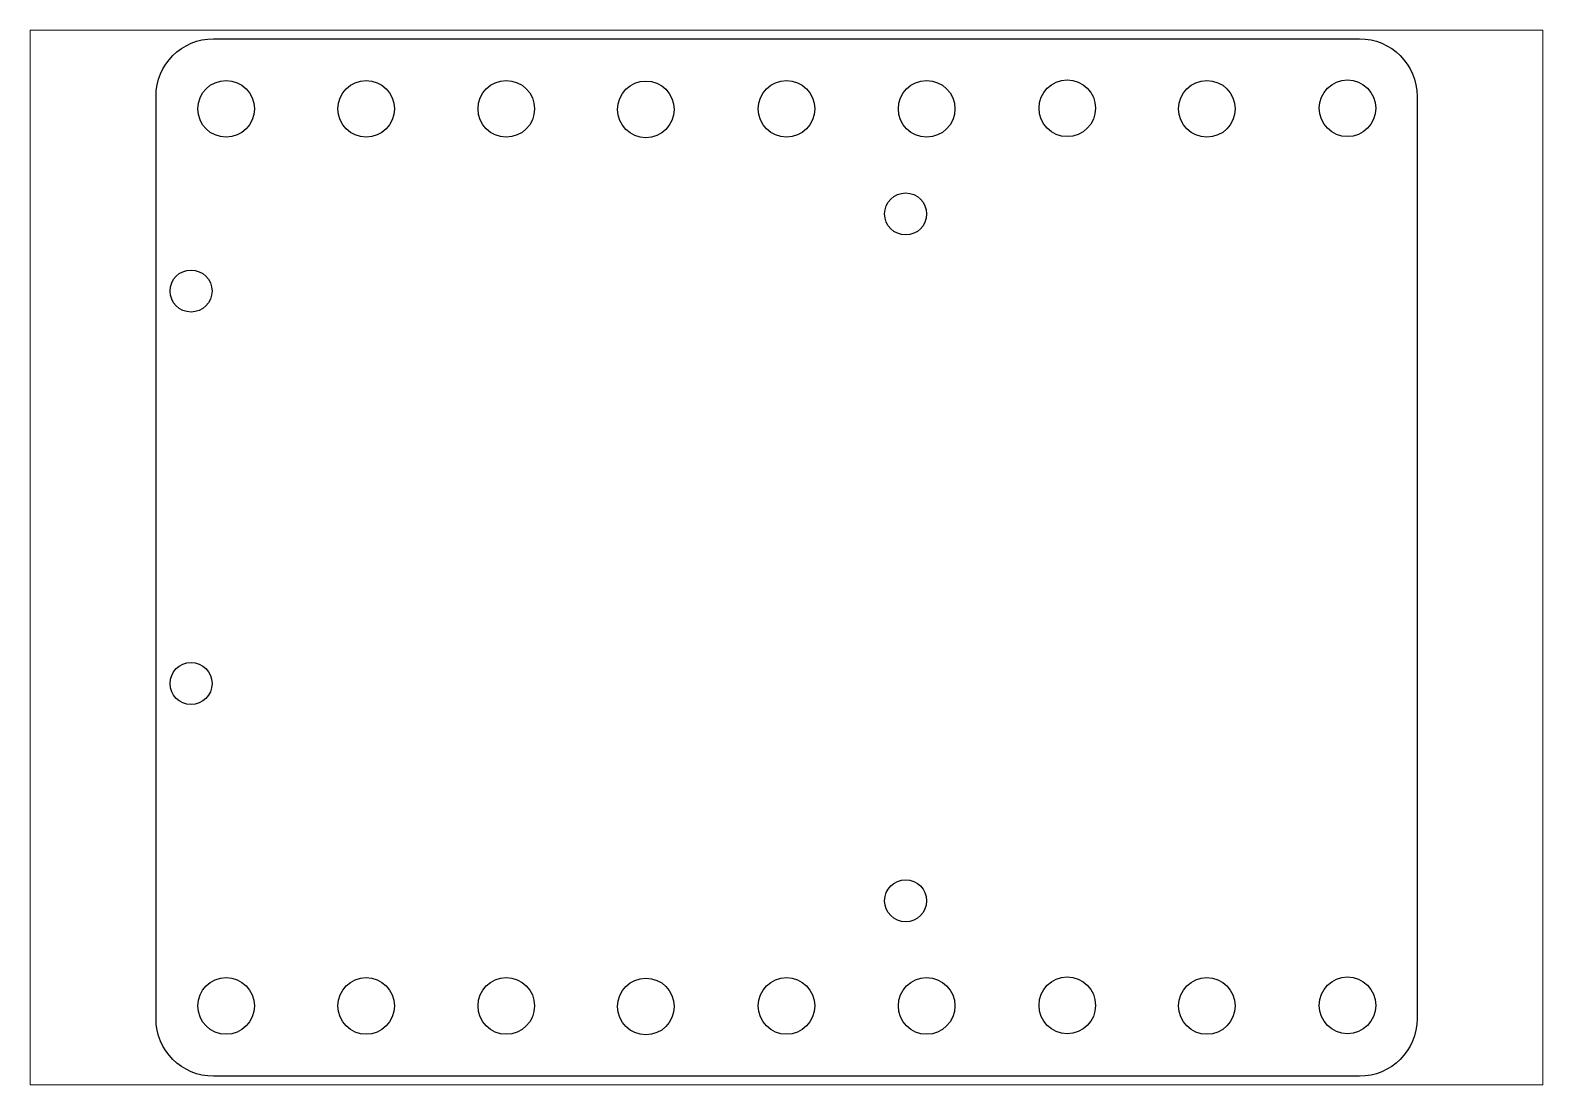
# Paper-space layout 'Layout1' of a CAD drawing. Extents: x 29 to 258, y 20 to 180.
# The model-space entities are those that its viewports show. They can reach past a viewport. Long polylines and large blocks are cut down to what shows.
import ezdxf

# ---------------------------------------------------------------- set-up
doc = ezdxf.new("R2010")
doc.units = 0
doc.layers.get('0').update_dxf_attribs({"linetype": 'CONTINUOUS'})
doc.layers.add('LAYER_1', color=7, linetype='CONTINUOUS')

msp = doc.modelspace()

# ---------------------------------------------------------------- linework, layer by layer
at = {"layer": 'LAYER_1', "color": 7}
for p, q in [((114.112102, 164.000002), (195.887899, 164.000002)), ((114.112102, 164.000002), (114.112102, 164.000002)), ((110.000003, 94.094139), (110.000003, 159.887906)), ((199.999998, 159.887906), (199.999998, 94.094139)), ((114.999999, 156.976249), (114.999999, 156.976249)), ((124.999998, 156.976249), (124.999998, 156.976249)), ((134.999998, 156.976249), (134.999998, 156.976249)), ((144.961782, 156.936114), (144.961782, 156.936114)), ((154.999998, 156.976249), (154.999998, 156.976249)), ((165, 156.976249), (165, 156.976249)), ((175.038216, 157.016384), (175.038216, 157.016384)), ((185, 156.976249), (185, 156.976249)), ((195.038215, 157.016384), (195.038215, 157.016384)), ((114.999999, 92.97625), (114.999999, 92.97625)), ((124.999998, 92.97625), (124.999998, 92.97625)), ((134.999998, 92.97625), (134.999998, 92.97625)), ((144.961782, 92.936115), (144.961782, 92.936115)), ((154.999998, 92.97625), (154.999998, 92.97625)), ((165, 92.97625), (165, 92.97625)), ((175.038216, 93.016385), (175.038216, 93.016385)), ((185, 92.97625), (185, 92.97625)), ((195.038215, 93.016385), (195.038215, 93.016385)), ((195.887899, 89.98204), (114.112102, 89.98204))]:
    msp.add_line(p, q, dxfattribs=at)
at = {"layer": 'LAYER_1', "color": 1}
for p, q in [((165, 151.499998), (165, 151.499998)), ((114, 145.999997), (114, 145.999997)), ((114, 117.999997), (114, 117.999997)), ((165, 102.5), (165, 102.5))]:
    msp.add_line(p, q, dxfattribs=at)
at = {"layer": 'LAYER_1', "color": 7}
for points in [[(110.000003, 159.887906), (110.000003, 162.166009), (111.833999, 164.000002), (114.112102, 164.000002)], [(195.887899, 164.000002), (198.166002, 164.000002), (199.999998, 162.166009), (199.999998, 159.887906)], [(112.982361, 159), (112.982361, 160.117686), (113.885688, 161.02375), (114.999999, 161.02375)], [(114.999999, 161.02375), (116.114309, 161.02375), (117.017636, 160.117686), (117.017636, 159)], [(122.982361, 159), (122.982361, 160.117686), (123.885687, 161.02375), (124.999998, 161.02375)], [(124.999998, 161.02375), (126.114309, 161.02375), (127.017636, 160.117686), (127.017636, 159)], [(132.98236, 159), (132.98236, 160.117686), (133.885687, 161.02375), (134.999998, 161.02375)], [(134.999998, 161.02375), (136.114309, 161.02375), (137.017636, 160.117686), (137.017636, 159)], [(142.944144, 158.959865), (142.944144, 160.077551), (143.847471, 160.983615), (144.961782, 160.983615)], [(144.961782, 160.983615), (146.076093, 160.983615), (146.97942, 160.077551), (146.97942, 158.959865)], [(152.98236, 159), (152.98236, 160.117686), (153.885687, 161.02375), (154.999998, 161.02375)], [(154.999998, 161.02375), (156.114309, 161.02375), (157.017635, 160.117686), (157.017635, 159)], [(162.982362, 159), (162.982362, 160.117686), (163.885689, 161.02375), (165, 161.02375)], [(165, 161.02375), (166.114311, 161.02375), (167.017638, 160.117686), (167.017638, 159)], [(173.020578, 159.040134), (173.020578, 160.157821), (173.923905, 161.063885), (175.038216, 161.063885)], [(175.038216, 161.063885), (176.152527, 161.063885), (177.055853, 160.157821), (177.055853, 159.040134)], [(182.982362, 159), (182.982362, 160.117686), (183.885689, 161.02375), (185, 161.02375)], [(185, 161.02375), (186.114311, 161.02375), (187.017637, 160.117686), (187.017637, 159)], [(193.020577, 159.040134), (193.020577, 160.157821), (193.923904, 161.063885), (195.038215, 161.063885)], [(195.038215, 161.063885), (196.152526, 161.063885), (197.055853, 160.157821), (197.055853, 159.040134)], [(114.999999, 156.976249), (113.885688, 156.976249), (112.982361, 157.882313), (112.982361, 159)], [(117.017636, 159), (117.017636, 157.882313), (116.114309, 156.976249), (114.999999, 156.976249)], [(124.999998, 156.976249), (123.885687, 156.976249), (122.982361, 157.882313), (122.982361, 159)], [(127.017636, 159), (127.017636, 157.882313), (126.114309, 156.976249), (124.999998, 156.976249)], [(134.999998, 156.976249), (133.885687, 156.976249), (132.98236, 157.882313), (132.98236, 159)], [(137.017636, 159), (137.017636, 157.882313), (136.114309, 156.976249), (134.999998, 156.976249)], [(144.961782, 156.936114), (143.847471, 156.936114), (142.944144, 157.842178), (142.944144, 158.959865)], [(146.97942, 158.959865), (146.97942, 157.842178), (146.076093, 156.936114), (144.961782, 156.936114)], [(154.999998, 156.976249), (153.885687, 156.976249), (152.98236, 157.882313), (152.98236, 159)], [(157.017635, 159), (157.017635, 157.882313), (156.114309, 156.976249), (154.999998, 156.976249)], [(165, 156.976249), (163.885689, 156.976249), (162.982362, 157.882313), (162.982362, 159)], [(167.017638, 159), (167.017638, 157.882313), (166.114311, 156.976249), (165, 156.976249)], [(175.038216, 157.016384), (173.923905, 157.016384), (173.020578, 157.922448), (173.020578, 159.040134)], [(177.055853, 159.040134), (177.055853, 157.922448), (176.152527, 157.016384), (175.038216, 157.016384)], [(185, 156.976249), (183.885689, 156.976249), (182.982362, 157.882313), (182.982362, 159)], [(187.017637, 159), (187.017637, 157.882313), (186.114311, 156.976249), (185, 156.976249)], [(195.038215, 157.016384), (193.923904, 157.016384), (193.020577, 157.922448), (193.020577, 159.040134)], [(197.055853, 159.040134), (197.055853, 157.922448), (196.152526, 157.016384), (195.038215, 157.016384)], [(112.982361, 95.000001), (112.982361, 96.117687), (113.885688, 97.023751), (114.999999, 97.023751)], [(114.999999, 97.023751), (116.114309, 97.023751), (117.017636, 96.117687), (117.017636, 95.000001)], [(122.982361, 95.000001), (122.982361, 96.117687), (123.885687, 97.023751), (124.999998, 97.023751)], [(124.999998, 97.023751), (126.114309, 97.023751), (127.017636, 96.117687), (127.017636, 95.000001)], [(132.98236, 95.000001), (132.98236, 96.117687), (133.885687, 97.023751), (134.999998, 97.023751)], [(134.999998, 97.023751), (136.114309, 97.023751), (137.017636, 96.117687), (137.017636, 95.000001)], [(142.944144, 94.959866), (142.944144, 96.077552), (143.847471, 96.983616), (144.961782, 96.983616)], [(144.961782, 96.983616), (146.076093, 96.983616), (146.97942, 96.077552), (146.97942, 94.959866)], [(152.98236, 95.000001), (152.98236, 96.117687), (153.885687, 97.023751), (154.999998, 97.023751)], [(154.999998, 97.023751), (156.114309, 97.023751), (157.017635, 96.117687), (157.017635, 95.000001)], [(162.982362, 95.000001), (162.982362, 96.117687), (163.885689, 97.023751), (165, 97.023751)], [(165, 97.023751), (166.114311, 97.023751), (167.017638, 96.117687), (167.017638, 95.000001)], [(173.020578, 95.040135), (173.020578, 96.157822), (173.923905, 97.063886), (175.038216, 97.063886)], [(175.038216, 97.063886), (176.152527, 97.063886), (177.055853, 96.157822), (177.055853, 95.040135)], [(182.982362, 95.000001), (182.982362, 96.117687), (183.885689, 97.023751), (185, 97.023751)], [(185, 97.023751), (186.114311, 97.023751), (187.017637, 96.117687), (187.017637, 95.000001)], [(193.020577, 95.040135), (193.020577, 96.157822), (193.923904, 97.063886), (195.038215, 97.063886)], [(195.038215, 97.063886), (196.152526, 97.063886), (197.055853, 96.157822), (197.055853, 95.040135)], [(114.999999, 92.97625), (113.885688, 92.97625), (112.982361, 93.882314), (112.982361, 95.000001)], [(117.017636, 95.000001), (117.017636, 93.882314), (116.114309, 92.97625), (114.999999, 92.97625)], [(124.999998, 92.97625), (123.885687, 92.97625), (122.982361, 93.882314), (122.982361, 95.000001)], [(127.017636, 95.000001), (127.017636, 93.882314), (126.114309, 92.97625), (124.999998, 92.97625)], [(134.999998, 92.97625), (133.885687, 92.97625), (132.98236, 93.882314), (132.98236, 95.000001)], [(137.017636, 95.000001), (137.017636, 93.882314), (136.114309, 92.97625), (134.999998, 92.97625)], [(154.999998, 92.97625), (153.885687, 92.97625), (152.98236, 93.882314), (152.98236, 95.000001)], [(157.017635, 95.000001), (157.017635, 93.882314), (156.114309, 92.97625), (154.999998, 92.97625)], [(165, 92.97625), (163.885689, 92.97625), (162.982362, 93.882314), (162.982362, 95.000001)], [(167.017638, 95.000001), (167.017638, 93.882314), (166.114311, 92.97625), (165, 92.97625)], [(175.038216, 93.016385), (173.923905, 93.016385), (173.020578, 93.922449), (173.020578, 95.040135)], [(177.055853, 95.040135), (177.055853, 93.922449), (176.152527, 93.016385), (175.038216, 93.016385)], [(185, 92.97625), (183.885689, 92.97625), (182.982362, 93.882314), (182.982362, 95.000001)], [(187.017637, 95.000001), (187.017637, 93.882314), (186.114311, 92.97625), (185, 92.97625)], [(195.038215, 93.016385), (193.923904, 93.016385), (193.020577, 93.922449), (193.020577, 95.040135)], [(197.055853, 95.040135), (197.055853, 93.922449), (196.152526, 93.016385), (195.038215, 93.016385)], [(114.112102, 89.98204), (111.833999, 89.98204), (110.000003, 91.816036), (110.000003, 94.094139)], [(144.961782, 92.936115), (143.847471, 92.936115), (142.944144, 93.842179), (142.944144, 94.959866)], [(146.97942, 94.959866), (146.97942, 93.842179), (146.076093, 92.936115), (144.961782, 92.936115)], [(199.999998, 94.094139), (199.999998, 91.816036), (198.166002, 89.98204), (195.887899, 89.98204)]]:
    msp.add_open_spline(points, degree=3, dxfattribs=at)
at = {"layer": 'LAYER_1', "color": 1}
for points in [[(162, 151.499998), (162, 152.328427), (162.671573, 152.999999), (163.5, 152.999999)], [(163.5, 152.999999), (164.328427, 152.999999), (165, 152.328427), (165, 151.499998)], [(163.5, 150.000001), (162.671573, 150.000001), (162, 150.671572), (162, 151.499998)], [(165, 151.499998), (165, 150.671572), (164.328427, 150.000001), (163.5, 150.000001)], [(111, 145.999997), (111, 146.828427), (111.671573, 147.499999), (112.5, 147.499999)], [(112.5, 147.499999), (113.328428, 147.499999), (114, 146.828427), (114, 145.999997)], [(112.5, 144.5), (111.671573, 144.5), (111, 145.171572), (111, 145.999997)], [(114, 145.999997), (114, 145.171572), (113.328428, 144.5), (112.5, 144.5)], [(111, 117.999997), (111, 118.828426), (111.671573, 119.499998), (112.5, 119.499998)], [(112.5, 119.499998), (113.328428, 119.499998), (114, 118.828426), (114, 117.999997)], [(112.5, 116.5), (111.671573, 116.5), (111, 117.171572), (111, 117.999997)], [(114, 117.999997), (114, 117.171572), (113.328428, 116.5), (112.5, 116.5)], [(162, 102.5), (162, 103.328429), (162.671573, 104.000001), (163.5, 104.000001)], [(163.5, 104.000001), (164.328427, 104.000001), (165, 103.328429), (165, 102.5)], [(163.5, 101.000003), (162.671573, 101.000003), (162, 101.671574), (162, 102.5)], [(165, 102.5), (165, 101.671574), (164.328427, 101.000003), (163.5, 101.000003)]]:
    msp.add_open_spline(points, degree=3, dxfattribs=at)

psp = doc.layouts.get("Layout1")

# ---------------------------------------------------------------- viewports
at = {"layer": '0', "linetype": 'Continuous'}
psp.add_viewport(center=(143.44, 99.96), size=(229.5, 159.9353), view_center_point=(155, 126.991021), view_height=75.22806492, dxfattribs=at)

doc.saveas('drawing.dxf')
